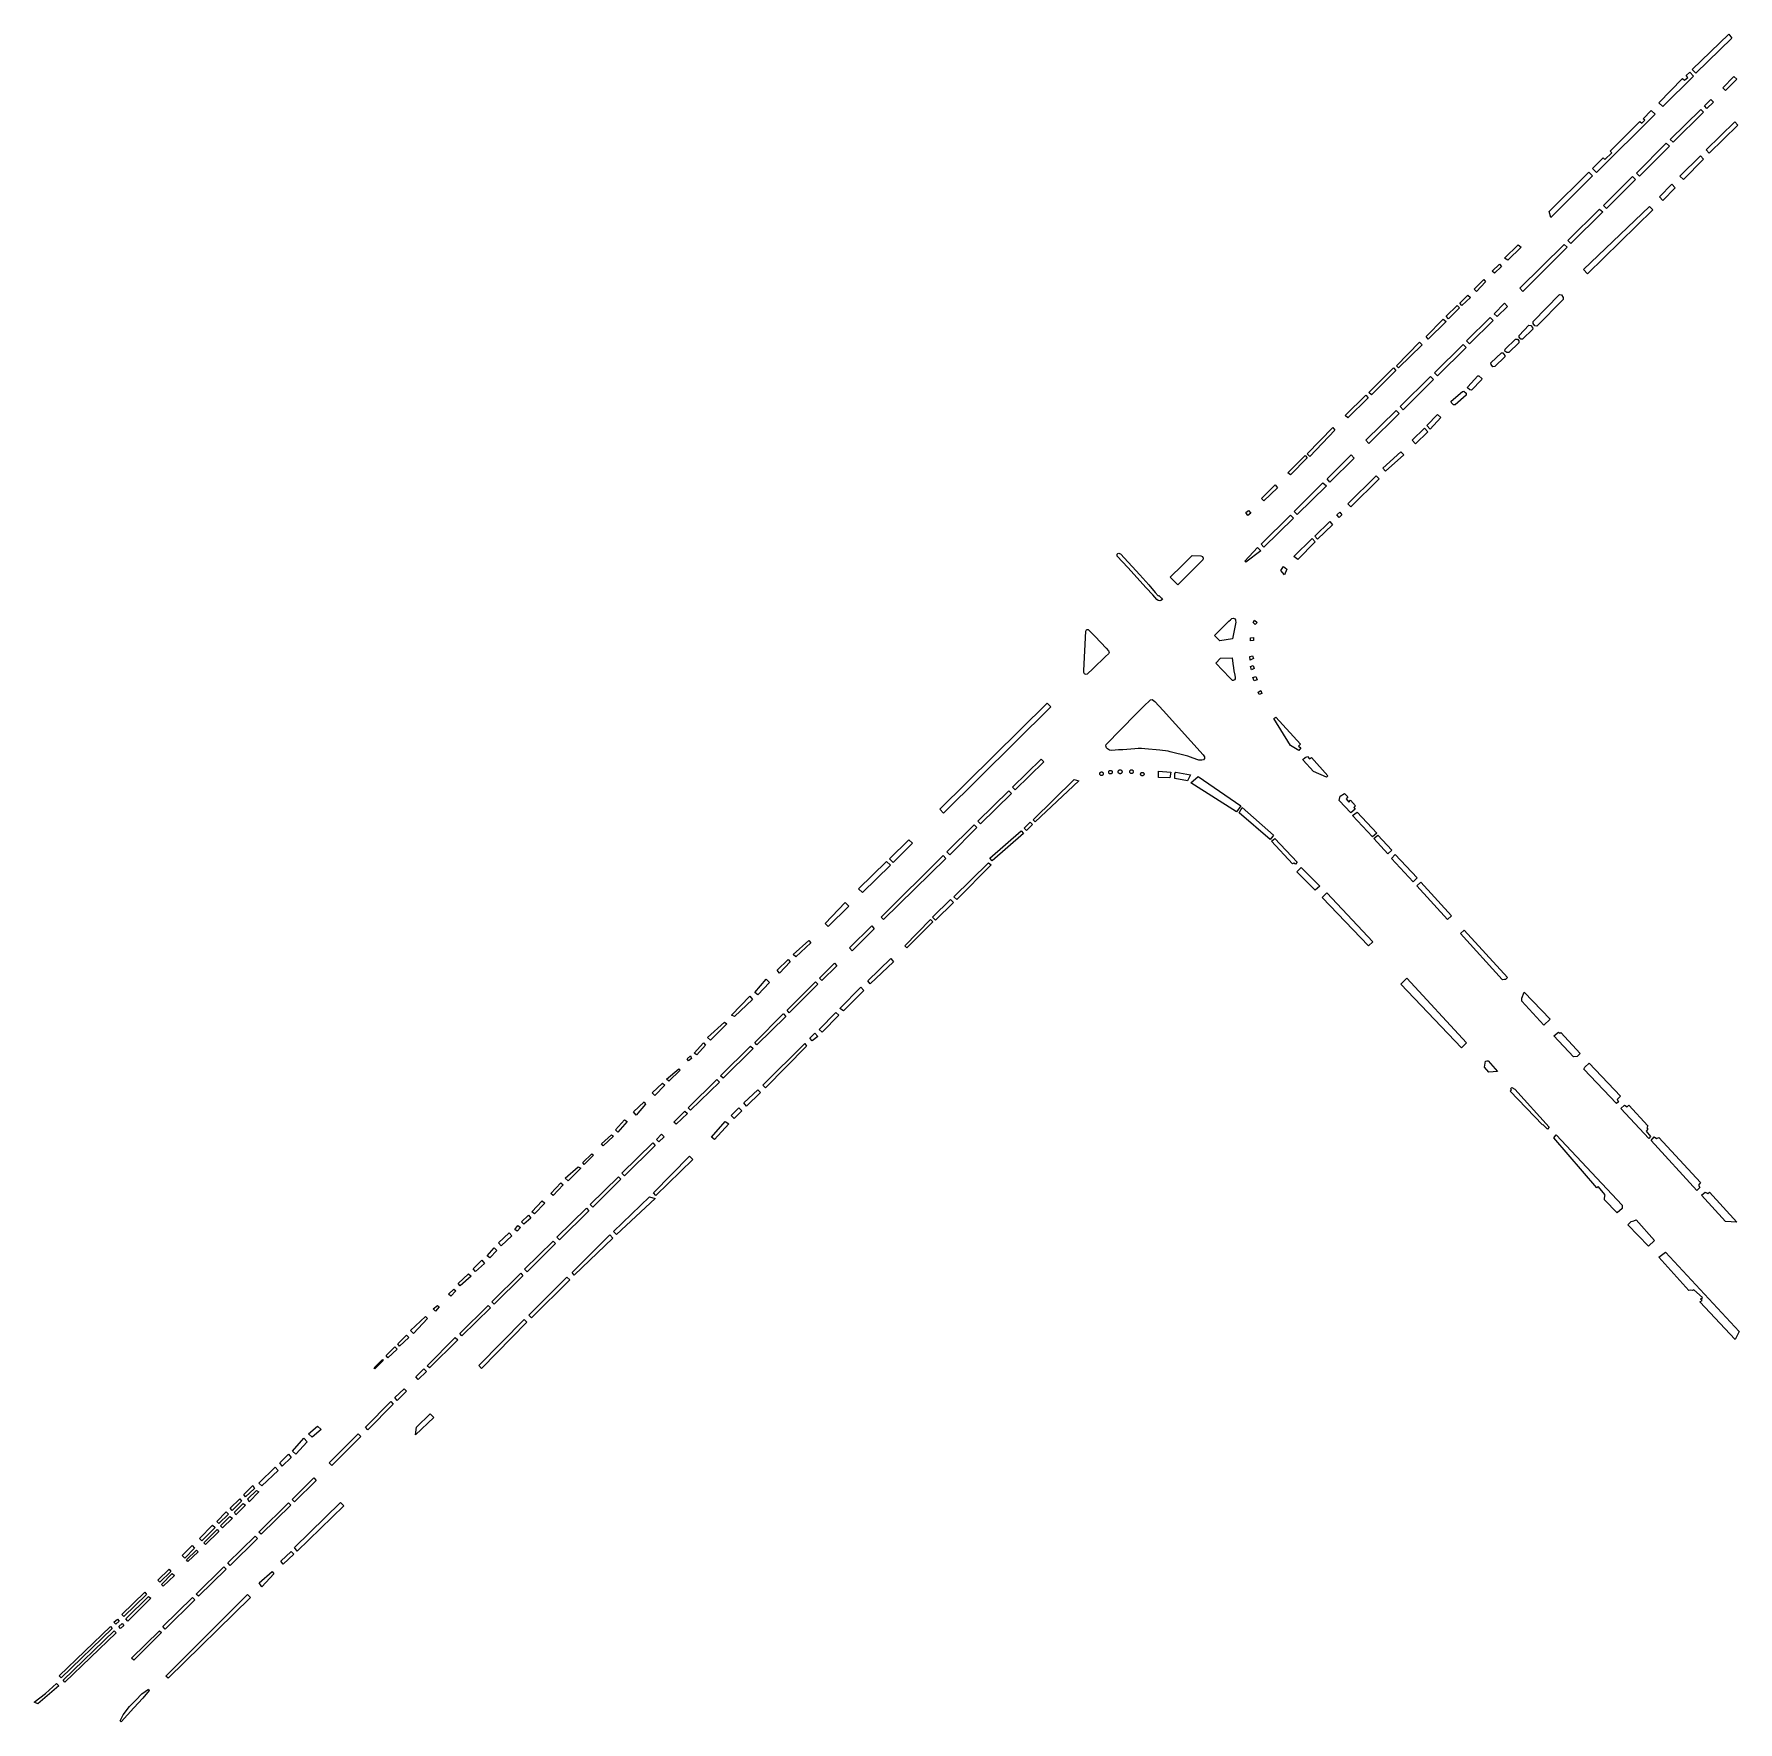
# Model space of a CAD drawing. Header units: millimetres. Extents: x 734061 to 736248, y 4017837 to 4020740.
# Drawn here: x 734061 to 734575, y 4019389 to 4019898 of the extents above; entities that cross this region are included whole.
import ezdxf

# ---------------------------------------------------------------- set-up
doc = ezdxf.new("R2010")
doc.units = ezdxf.units.MM
doc.layers.add('bolvar', color=7, linetype='Continuous', true_color=0x3faae0)
doc.layers.add('lachaki', color=7, linetype='Continuous', true_color=0xa953ac)

msp = doc.modelspace()

# ---------------------------------------------------------------- linework, layer by layer
at = {"layer": 'bolvar'}
for points in [[(734573.27, 4019896.75), (734562.45, 4019886.22), (734561.31, 4019887.29), (734572.32, 4019898.01)], [(734552.46, 4019876.12), (734551.26, 4019877.25), (734558.39, 4019884.64), (734558.99, 4019884.08), (734560.01, 4019884.92), (734559.51, 4019885.52), (734560.56, 4019886.56), (734561.69, 4019885.28)], [(734570.51, 4019881.8), (734573.9, 4019885.25), (734574.82, 4019884.36), (734571.34, 4019880.96)], [(734554.67, 4019866.26), (734563.91, 4019875.26), (734564.76, 4019874.42), (734555.59, 4019865.38)], [(734565.06, 4019876.39), (734566.97, 4019878.26), (734567.69, 4019877.47), (734565.77, 4019875.6)], [(734550.14, 4019873.9), (734532.45, 4019856.23), (734531.24, 4019857.49), (734534.46, 4019860.71), (734534.98, 4019860.22), (734537.03, 4019862.23), (734536.57, 4019862.73), (734545.49, 4019871.66), (734546.13, 4019871.12), (734547, 4019872.04), (734546.52, 4019872.48), (734548.95, 4019874.93)], [(734565.55, 4019863.12), (734574.16, 4019871.58), (734575.1, 4019870.52), (734566.45, 4019862.13)], [(734544.47, 4019856.06), (734553.45, 4019865.08), (734554.44, 4019864.22), (734545.39, 4019855.18)], [(734557.56, 4019855.16), (734563.83, 4019861.3), (734564.73, 4019860.31), (734558.69, 4019854.19)], [(734531.23, 4019855.22), (734518.69, 4019842.72), (734518.14, 4019844.5), (734530.12, 4019856.36)], [(734534.54, 4019846.31), (734543.31, 4019855.03), (734544.18, 4019854.12), (734535.47, 4019845.42)], [(734551.42, 4019848.93), (734555.14, 4019852.71), (734556.15, 4019851.61), (734552.42, 4019847.82)], [(734523.81, 4019835.72), (734533.33, 4019845.15), (734534.33, 4019844.4), (734524.73, 4019834.83)], [(734548.46, 4019845.96), (734549.46, 4019844.98), (734529.77, 4019825.74), (734528.5, 4019827.02)], [(734508.78, 4019834.47), (734509.68, 4019833.72), (734505.71, 4019829.8), (734504.72, 4019830.45)], [(734509.28, 4019821.37), (734522.66, 4019834.56), (734523.6, 4019833.72), (734510.23, 4019820.38)], [(734498.99, 4019823.26), (734496.2, 4019820.36), (734495.48, 4019821.07), (734498.49, 4019823.96)], [(734503.13, 4019828.65), (734503.76, 4019827.86), (734501.7, 4019825.93), (734500.92, 4019826.5)], [(734493.57, 4019819.25), (734494.38, 4019818.51), (734491.8, 4019816.15), (734491.16, 4019816.81)], [(734514.42, 4019809.89), (734513.84, 4019809.98), (734513.29, 4019810.74), (734513.31, 4019811.33), (734521.26, 4019819.44), (734521.84, 4019819.35), (734522.39, 4019818.6), (734522.37, 4019818)], [(734491.15, 4019815.4), (734487.77, 4019812.12), (734487.13, 4019812.93), (734490.44, 4019816.16)], [(734501.55, 4019813.67), (734504.67, 4019816.85), (734505.58, 4019815.86), (734502.47, 4019812.78)], [(734487.06, 4019811.36), (734481.63, 4019805.99), (734481.04, 4019806.81), (734486.2, 4019811.99)], [(734493.25, 4019805.51), (734500.37, 4019812.53), (734501.26, 4019811.65), (734494.17, 4019804.62)], [(734509.06, 4019807.09), (734512.03, 4019810.17), (734512.63, 4019810.08), (734513.14, 4019809.51), (734513.18, 4019808.97), (734510.13, 4019806.01), (734509.63, 4019806.03), (734509.14, 4019806.58)], [(734479.02, 4019805.06), (734479.81, 4019804.25), (734472.7, 4019797.32), (734472.06, 4019797.9)], [(734483.56, 4019795.85), (734492.18, 4019804.4), (734493.1, 4019803.51), (734484.43, 4019794.92)], [(734504.81, 4019802.4), (734504.88, 4019803.01), (734507.98, 4019805.97), (734508.57, 4019805.94), (734509.02, 4019805.45), (734509.01, 4019804.9), (734505.94, 4019801.97), (734505.35, 4019801.97)], [(734504.16, 4019801.82), (734504.82, 4019801.09), (734504.82, 4019800.61), (734501.72, 4019797.72), (734501.15, 4019797.69), (734500.62, 4019798.39), (734500.6, 4019798.88), (734503.77, 4019801.84)], [(734471.93, 4019796.53), (734464.51, 4019789.16), (734463.72, 4019789.94), (734471.23, 4019797.38)], [(734473.25, 4019785.69), (734482.36, 4019794.77), (734483.24, 4019793.79), (734474.09, 4019784.67)], [(734493.6, 4019791.61), (734496.64, 4019794.9), (734496.98, 4019794.96), (734497.8, 4019794.15), (734497.7, 4019793.71), (734494.71, 4019790.62), (734494.2, 4019790.69), (734493.54, 4019791.28)], [(734462.85, 4019789.07), (734463.57, 4019788.3), (734457.44, 4019782.24), (734456.62, 4019782.98)], [(734488.61, 4019787.29), (734492.02, 4019790.25), (734492.4, 4019790.32), (734493.08, 4019789.65), (734493.09, 4019789.11), (734489.77, 4019786.17), (734489.32, 4019786.21), (734488.66, 4019786.83)], [(734462.88, 4019775.48), (734472.03, 4019784.47), (734472.92, 4019783.55), (734463.8, 4019774.55)], [(734481.26, 4019779.93), (734484.42, 4019783.25), (734485.46, 4019782.38), (734482.27, 4019778.88)], [(734453.5, 4019778.53), (734445.91, 4019770.64), (734445.12, 4019771.37), (734452.9, 4019779.33)], [(734476.81, 4019775.48), (734480.58, 4019779.13), (734481.53, 4019778.08), (734477.82, 4019774.44)], [(734445.17, 4019770.23), (734440.14, 4019765.07), (734439.29, 4019765.72), (734444.55, 4019770.92)], [(734451.16, 4019763.83), (734458.38, 4019771.13), (734459.36, 4019770.1), (734452.03, 4019762.87)], [(734467.96, 4019767.07), (734473.43, 4019772.01), (734474.27, 4019771.13), (734468.73, 4019766.17)], [(734435.46, 4019762.01), (734436.16, 4019761.19), (734432.11, 4019757.18), (734431.39, 4019757.91)], [(734441.25, 4019754.02), (734449.87, 4019762.67), (734450.95, 4019761.72), (734442.16, 4019753.09)], [(734457.39, 4019756.3), (734465.96, 4019764.73), (734466.83, 4019763.9), (734458.3, 4019755.43)], [(734427.24, 4019752.82), (734426.65, 4019753.71), (734427.48, 4019754.35), (734428.11, 4019753.48)], [(734431.23, 4019744.13), (734440.07, 4019752.92), (734441.01, 4019751.96), (734432.12, 4019743.21)], [(734454.14, 4019753.04), (734454.96, 4019753.82), (734455.58, 4019752.99), (734454.81, 4019752.24)], [(734447.48, 4019746.55), (734452, 4019750.99), (734452.83, 4019750.02), (734448.29, 4019745.71)], [(734430.21, 4019743.16), (734431.17, 4019742.14), (734426.67, 4019738.72), (734426.3, 4019739.04)], [(734441.13, 4019740.39), (734446.62, 4019745.85), (734447.6, 4019744.89), (734442.29, 4019739.56)], [(734437.2, 4019736.2), (734438.02, 4019737.44), (734438.98, 4019736.57), (734438.35, 4019734.89)], [(734429.44, 4019719.94), (734428.85, 4019720.48), (734429.21, 4019721.2), (734430.03, 4019720.56)], [(734428.01, 4019715.9), (734428.99, 4019716.03), (734428.98, 4019715.11), (734428.03, 4019715.01)], [(734428.63, 4019710.5), (734429, 4019709.63), (734427.96, 4019709.16), (734427.83, 4019710.23)], [(734428.83, 4019707.59), (734429.16, 4019706.61), (734428.31, 4019706.26), (734428.07, 4019707.27)], [(734430.02, 4019703.28), (734429.16, 4019702.91), (734428.73, 4019703.97), (734429.66, 4019704.26)], [(734367.84, 4019695.13), (734335.48, 4019663.06), (734334.3, 4019664.24), (734366.72, 4019696.21)], [(734431.49, 4019699.11), (734430.62, 4019698.85), (734430.34, 4019699.51), (734431.12, 4019700.04)], [(734442.68, 4019681.95), (734442.68, 4019681.95), (734440.17, 4019683.45), (734435.11, 4019691.55), (734435.67, 4019691.96), (734443.11, 4019683.84), (734442.58, 4019683.19), (734443.22, 4019682.69)], [(734451.42, 4019674.3), (734451.03, 4019673.89), (734447.1, 4019675.55), (734443.93, 4019679.05), (734443.8, 4019679.21), (734444.58, 4019679.81), (734445.25, 4019680.12), (734445.86, 4019679.44), (734446.49, 4019679.85)], [(734365.72, 4019678.53), (734357.08, 4019670.08), (734356.3, 4019670.82), (734364.85, 4019679.27)], [(734383.11, 4019675.45), (734383.21, 4019675.45), (734383.3, 4019675.42), (734383.38, 4019675.38), (734383.46, 4019675.33), (734383.53, 4019675.26), (734383.58, 4019675.18), (734383.62, 4019675.1), (734383.64, 4019675.01), (734383.65, 4019674.91), (734383.64, 4019674.82), (734383.62, 4019674.73), (734383.58, 4019674.64), (734383.53, 4019674.57), (734383.46, 4019674.5), (734383.38, 4019674.45), (734383.3, 4019674.41), (734383.21, 4019674.38), (734383.11, 4019674.37), (734383.02, 4019674.38), (734382.93, 4019674.41), (734382.84, 4019674.45), (734382.76, 4019674.5), (734382.7, 4019674.57), (734382.64, 4019674.64), (734382.6, 4019674.73), (734382.58, 4019674.82), (734382.57, 4019674.91), (734382.58, 4019675.01), (734382.6, 4019675.1), (734382.64, 4019675.18), (734382.7, 4019675.26), (734382.76, 4019675.33), (734382.84, 4019675.38), (734382.93, 4019675.42), (734383.02, 4019675.45)], [(734385.81, 4019675.93), (734385.9, 4019675.92), (734386, 4019675.9), (734386.08, 4019675.86), (734386.16, 4019675.8), (734386.22, 4019675.74), (734386.28, 4019675.66), (734386.32, 4019675.57), (734386.34, 4019675.48), (734386.35, 4019675.39), (734386.34, 4019675.3), (734386.32, 4019675.21), (734386.28, 4019675.12), (734386.22, 4019675.04), (734386.16, 4019674.98), (734386.08, 4019674.92), (734386, 4019674.88), (734385.9, 4019674.86), (734385.81, 4019674.85), (734385.72, 4019674.86), (734385.63, 4019674.88), (734385.54, 4019674.92), (734385.46, 4019674.98), (734385.4, 4019675.04), (734385.34, 4019675.12), (734385.3, 4019675.21), (734385.28, 4019675.3), (734385.27, 4019675.39), (734385.28, 4019675.48), (734385.3, 4019675.57), (734385.34, 4019675.66), (734385.4, 4019675.74), (734385.46, 4019675.8), (734385.54, 4019675.86), (734385.63, 4019675.9), (734385.72, 4019675.92)], [(734388.71, 4019676.11), (734388.81, 4019676.1), (734388.91, 4019676.07), (734389.01, 4019676.03), (734389.09, 4019675.97), (734389.17, 4019675.9), (734389.23, 4019675.81), (734389.27, 4019675.71), (734389.3, 4019675.61), (734389.31, 4019675.51), (734389.3, 4019675.41), (734389.27, 4019675.3), (734389.23, 4019675.21), (734389.17, 4019675.12), (734389.09, 4019675.05), (734389.01, 4019674.99), (734388.91, 4019674.94), (734388.81, 4019674.92), (734388.71, 4019674.91), (734388.6, 4019674.92), (734388.5, 4019674.94), (734388.41, 4019674.99), (734388.32, 4019675.05), (734388.25, 4019675.12), (734388.19, 4019675.21), (734388.14, 4019675.3), (734388.12, 4019675.41), (734388.11, 4019675.51), (734388.12, 4019675.61), (734388.14, 4019675.71), (734388.19, 4019675.81), (734388.25, 4019675.9), (734388.32, 4019675.97), (734388.41, 4019676.03), (734388.5, 4019676.07), (734388.6, 4019676.1)], [(734392.16, 4019676.1), (734392.26, 4019676.09), (734392.35, 4019676.07), (734392.44, 4019676.03), (734392.52, 4019675.97), (734392.58, 4019675.9), (734392.64, 4019675.83), (734392.68, 4019675.74), (734392.7, 4019675.64), (734392.71, 4019675.55), (734392.7, 4019675.45), (734392.68, 4019675.36), (734392.64, 4019675.27), (734392.58, 4019675.19), (734392.52, 4019675.13), (734392.44, 4019675.07), (734392.35, 4019675.03), (734392.26, 4019675), (734392.16, 4019675), (734392.06, 4019675), (734391.97, 4019675.03), (734391.88, 4019675.07), (734391.81, 4019675.13), (734391.74, 4019675.19), (734391.68, 4019675.27), (734391.64, 4019675.36), (734391.62, 4019675.45), (734391.61, 4019675.55), (734391.62, 4019675.64), (734391.64, 4019675.74), (734391.68, 4019675.83), (734391.74, 4019675.9), (734391.81, 4019675.97), (734391.88, 4019676.03), (734391.97, 4019676.07), (734392.06, 4019676.09)], [(734395.41, 4019675.32), (734395.51, 4019675.32), (734395.6, 4019675.29), (734395.68, 4019675.25), (734395.76, 4019675.2), (734395.82, 4019675.14), (734395.87, 4019675.06), (734395.91, 4019674.98), (734395.94, 4019674.89), (734395.94, 4019674.79), (734395.94, 4019674.7), (734395.91, 4019674.61), (734395.87, 4019674.53), (734395.82, 4019674.45), (734395.76, 4019674.39), (734395.68, 4019674.34), (734395.6, 4019674.3), (734395.51, 4019674.27), (734395.41, 4019674.27), (734395.32, 4019674.27), (734395.23, 4019674.3), (734395.15, 4019674.34), (734395.07, 4019674.39), (734395.01, 4019674.45), (734394.96, 4019674.53), (734394.92, 4019674.61), (734394.89, 4019674.7), (734394.89, 4019674.79), (734394.89, 4019674.89), (734394.92, 4019674.98), (734394.96, 4019675.06), (734395.01, 4019675.14), (734395.07, 4019675.2), (734395.15, 4019675.25), (734395.23, 4019675.29), (734395.32, 4019675.32)], [(734400.34, 4019675.67), (734403.99, 4019675.43), (734403.67, 4019673.68), (734400.26, 4019673.76)], [(734405.26, 4019674.95), (734405.57, 4019675.35), (734409.94, 4019674.56), (734409.07, 4019672.73), (734405.26, 4019673.52)], [(734345.75, 4019660.63), (734355.15, 4019669.79), (734355.92, 4019668.95), (734346.57, 4019659.78)], [(734374.85, 4019673.16), (734376.29, 4019672.74), (734363.13, 4019660.36), (734362.47, 4019661), (734374.85, 4019673.16)], [(734410.03, 4019672.16), (734412.25, 4019674.08), (734425.13, 4019665.24), (734423.85, 4019663.38)], [(734434.83, 4019656.11), (734433.99, 4019655.12), (734424.67, 4019663.14), (734425.5, 4019664.72), (734435.03, 4019656.43)], [(734458.3, 4019663.11), (734454.8, 4019666.84), (734455.08, 4019668.19), (734456.41, 4019668.98), (734457.42, 4019667.91), (734456.9, 4019667.33), (734457.69, 4019666.36), (734458.21, 4019666.9), (734459.76, 4019665.22), (734459.22, 4019664.72), (734459.63, 4019664.24)], [(734336.44, 4019651.34), (734344.73, 4019659.52), (734345.51, 4019658.67), (734337.32, 4019650.46)], [(734361.55, 4019660.27), (734362.24, 4019659.59), (734360.5, 4019657.83), (734359.74, 4019658.54)], [(734466.14, 4019656.99), (734464.87, 4019655.9), (734458.87, 4019662.27), (734460.19, 4019663.36)], [(734326.08, 4019653.93), (734320.28, 4019648.12), (734319.13, 4019649.24), (734324.96, 4019654.99)], [(734358.91, 4019657.65), (734359.59, 4019656.93), (734350.14, 4019648.67), (734349.41, 4019649.41)], [(734442.09, 4019648.21), (734441.65, 4019647.62), (734441.1, 4019647.93), (734440.74, 4019647.74), (734434.43, 4019654.56), (734435.38, 4019655.4)], [(734469.48, 4019650.79), (734465.29, 4019655.34), (734466.46, 4019656.42), (734470.66, 4019651.89)], [(734316.59, 4019631.69), (734335.33, 4019650.21), (734336.15, 4019649.39), (734317.29, 4019630.97)], [(734477.09, 4019642.31), (734470.55, 4019649.34), (734471.73, 4019650.54), (734478.3, 4019643.48)], [(734319.41, 4019647.32), (734311, 4019639.05), (734309.83, 4019640.22), (734318.25, 4019648.42)], [(734349.03, 4019648.05), (734349.83, 4019647.42), (734339.43, 4019637.02), (734338.59, 4019637.81)], [(734448.94, 4019640.98), (734447.56, 4019639.82), (734442.06, 4019645.37), (734443.38, 4019646.59)], [(734464.92, 4019624.21), (734463.7, 4019622.99), (734449.68, 4019637.59), (734451.05, 4019639.02)], [(734487.48, 4019630.95), (734487.48, 4019630.95), (734478.19, 4019641.13), (734479.48, 4019642.2), (734488.65, 4019632.04)], [(734306.86, 4019634.98), (734300.64, 4019628.86), (734299.76, 4019629.76), (734305.81, 4019636.05)], [(734337.55, 4019636.96), (734338.46, 4019636.08), (734332.98, 4019630.79), (734332.15, 4019631.69), (734337.55, 4019636.96)], [(734307.85, 4019621.51), (734307.05, 4019622.35), (734313.79, 4019629.01), (734314.54, 4019628.14)], [(734331.49, 4019630.99), (734332.25, 4019630.24), (734324.4, 4019622.42), (734323.76, 4019623.05), (734331.49, 4019630.99)], [(734295.38, 4019623.87), (734290.87, 4019619.72), (734290.06, 4019620.38), (734294.82, 4019624.63)], [(734504.01, 4019612.8), (734491.36, 4019626.68), (734492.52, 4019627.71), (734505.56, 4019613.45), (734505.02, 4019612.87), (734504.73, 4019612.85), (734504.07, 4019612.73)], [(734288.61, 4019618.88), (734289.17, 4019618.15), (734285.97, 4019614.78), (734285.23, 4019615.69)], [(734319.55, 4019619.19), (734320.33, 4019618.2), (734313.34, 4019611.54), (734312.58, 4019612.49)], [(734281.95, 4019612.94), (734282.93, 4019611.95), (734279.38, 4019608.24), (734278.53, 4019608.91)], [(734298.03, 4019613.23), (734302.58, 4019617.82), (734303.27, 4019617.01), (734298.74, 4019612.5)], [(734493.2, 4019593.71), (734491.69, 4019592.2), (734473.44, 4019611.41), (734475.18, 4019613.24)], [(734277.01, 4019607.87), (734277.78, 4019606.84), (734272.4, 4019601.72), (734271.46, 4019602.09)], [(734288.23, 4019603.55), (734296.81, 4019612.12), (734297.56, 4019611.42), (734288.92, 4019602.78)], [(734310.47, 4019610.49), (734311.43, 4019609.51), (734305.23, 4019603.36), (734304.21, 4019604.15)], [(734516.58, 4019599.1), (734509.88, 4019606.31), (734509.88, 4019607.23), (734510.62, 4019609), (734518.42, 4019600.84)], [(734278.49, 4019593.89), (734287.1, 4019602.54), (734287.16, 4019602.47), (734287.9, 4019601.73), (734279.17, 4019593.15)], [(734303, 4019602.9), (734303.81, 4019602.07), (734298.85, 4019596.97), (734297.89, 4019597.81), (734303, 4019602.9)], [(734269.32, 4019599.96), (734270.09, 4019599.48), (734265.12, 4019594.55), (734264.28, 4019595.39)], [(734263, 4019593.79), (734263.61, 4019593.08), (734261.04, 4019590.12), (734260.19, 4019590.65)], [(734268.19, 4019583.83), (734277.25, 4019592.78), (734278.04, 4019592.04), (734268.98, 4019583.08)], [(734293.62, 4019593.53), (734294.09, 4019592.71), (734281.74, 4019580.22), (734280.92, 4019580.94), (734293.62, 4019593.53)], [(734296.63, 4019596.71), (734297.56, 4019595.69), (734295.86, 4019594.31), (734295.12, 4019595.11)], [(734527.53, 4019590.48), (734526.61, 4019589.61), (734525.45, 4019589.54), (734519.58, 4019595.81), (734520.95, 4019597), (734521.39, 4019596.62), (734521.69, 4019596.86)], [(734259.12, 4019589.79), (734259.4, 4019588.97), (734258.49, 4019588.3), (734258.11, 4019588.94)], [(734499.74, 4019588.28), (734499.74, 4019588.28), (734502.54, 4019585.13), (734499.97, 4019584.89), (734498.67, 4019586.38), (734498.95, 4019588.24), (734499.32, 4019588.33)], [(734538.47, 4019575.4), (734528.58, 4019585.79), (734528.93, 4019586.37), (734530.2, 4019587.59), (734539.67, 4019577.69), (734538.7, 4019576.63), (734539.1, 4019575.98)], [(734255.61, 4019585.91), (734256, 4019585.47), (734252.56, 4019582.14), (734251.86, 4019582.83)], [(734258.45, 4019574.09), (734267.04, 4019582.68), (734267.89, 4019581.93), (734259.15, 4019573.42)], [(734250.69, 4019581.57), (734251.35, 4019580.95), (734248.36, 4019577.84), (734247.54, 4019578.67)], [(734279.4, 4019579.6), (734280.18, 4019578.74), (734276.05, 4019574.61), (734275.22, 4019575.63)], [(734507.84, 4019579.8), (734507.84, 4019579.8), (734518.19, 4019568.3), (734517.67, 4019567.73), (734516.28, 4019569.14), (734516.13, 4019568.98), (734506.43, 4019579.21), (734506.76, 4019579.58), (734506.54, 4019579.91), (734506.83, 4019580.22), (734506.91, 4019580.29)], [(734245.14, 4019575.97), (734245.55, 4019575.24), (734242.67, 4019571.92), (734241.91, 4019572.95)], [(734254.78, 4019569.19), (734254.09, 4019569.84), (734257.4, 4019573.18), (734258.19, 4019572.42)], [(734273.66, 4019574.09), (734274.56, 4019573.22), (734272.3, 4019570.91), (734271.4, 4019571.86)], [(734548.23, 4019564.93), (734539.77, 4019573.91), (734540.9, 4019574.94), (734541.7, 4019574.47), (734542.2, 4019574.91), (734547.95, 4019568.67), (734547.58, 4019568.08), (734547.95, 4019567.69), (734547.46, 4019567.09), (734548.7, 4019565.5)], [(734240.02, 4019570.04), (734237.16, 4019566.8), (734236.5, 4019567.51), (734239.23, 4019570.57)], [(734269.58, 4019570.03), (734270.64, 4019569.27), (734266.31, 4019564.57), (734265.44, 4019565.34), (734269.58, 4019570.03)], [(734235.89, 4019565.6), (734232.74, 4019562.72), (734232.21, 4019563.25), (734235.24, 4019565.98)], [(734238.42, 4019554.44), (734238.42, 4019554.44), (734247.77, 4019563.55), (734248.46, 4019562.8), (734239.15, 4019553.67)], [(734248.84, 4019564.6), (734248.84, 4019564.6), (734250.38, 4019566.18), (734251.15, 4019565.42), (734249.6, 4019563.86)], [(734520.25, 4019565.99), (734520.25, 4019565.99), (734540.15, 4019544.81), (734540.15, 4019543.76), (734538.69, 4019542.45), (734534.82, 4019546.43), (734534.86, 4019546.55), (734534.91, 4019547.69), (734535.04, 4019547.87), (734532.95, 4019550.39), (734532.51, 4019550), (734519.53, 4019565.09)], [(734562.69, 4019549.21), (734548.94, 4019564.28), (734549.8, 4019565.37), (734550.57, 4019564.88), (734551.29, 4019565.24), (734563.79, 4019551.63), (734563.25, 4019550.81), (734563.57, 4019550.1)], [(734225.26, 4019556.32), (734226.04, 4019555.9), (734222.25, 4019552.14), (734221.33, 4019552.89)], [(734229.87, 4019559.86), (734227.06, 4019557.07), (734226.65, 4019557.68), (734229.34, 4019560.28)], [(734258.81, 4019559.53), (734259.81, 4019558.56), (734248.7, 4019547.69), (734247.99, 4019548.53)], [(734219.95, 4019551.49), (734220.65, 4019550.88), (734217.66, 4019547.72), (734216.99, 4019548.32)], [(734228.84, 4019545), (734237.34, 4019553.37), (734238.09, 4019552.59), (734229.6, 4019544.2)], [(734214.4, 4019546.07), (734215.14, 4019545.34), (734212.06, 4019542.15), (734211.22, 4019542.79)], [(734246.72, 4019547.26), (734248.43, 4019546.82), (734236.78, 4019535.98), (734235.87, 4019536.87)], [(734574.73, 4019539.65), (734571.31, 4019539.82), (734564.14, 4019547.83), (734565.25, 4019548.71), (734566.03, 4019548.35), (734566.55, 4019548.67)], [(734210.97, 4019540.87), (734208.83, 4019539.08), (734208.1, 4019539.74), (734210.2, 4019541.72)], [(734218.8, 4019535.13), (734227.71, 4019543.85), (734228.45, 4019543.11), (734219.54, 4019534.37)], [(734204.39, 4019536.42), (734205.22, 4019535.53), (734202, 4019532.54), (734201.16, 4019533.4)], [(734207.04, 4019538.66), (734207.79, 4019538.04), (734206.77, 4019536.94), (734206.13, 4019537.46)], [(734234.73, 4019535.85), (734235.66, 4019534.8), (734224.06, 4019523.66), (734223.41, 4019524.47)], [(734541.9, 4019538.83), (734542.92, 4019539.83), (734543.65, 4019540.1), (734544.38, 4019540.4), (734549.89, 4019534.11), (734548.1, 4019532.39)], [(734199.83, 4019531.91), (734200.65, 4019531.15), (734198.57, 4019528.87), (734197.78, 4019529.52)], [(734209.07, 4019525.44), (734217.65, 4019533.93), (734218.34, 4019533.18), (734209.81, 4019524.7)], [(734553.26, 4019530.59), (734575.43, 4019506.68), (734574.24, 4019504.28), (734563.65, 4019515.58), (734564.27, 4019516), (734563.78, 4019516.45), (734564.42, 4019516.94), (734561.77, 4019519.25), (734561.4, 4019519.01), (734560.67, 4019519.12), (734560.32, 4019519.07), (734551.29, 4019529.1)], [(734196.2, 4019528.19), (734196.97, 4019527.23), (734194.21, 4019524.8), (734193.56, 4019525.58)], [(734192.09, 4019524.03), (734192.9, 4019523.33), (734189.64, 4019520.43), (734188.98, 4019521.14)], [(734199.2, 4019515.67), (734207.89, 4019524.25), (734208.54, 4019523.44), (734199.87, 4019514.91)], [(734221.8, 4019523.11), (734222.69, 4019522.21), (734211.19, 4019510.8), (734210.32, 4019511.56)], [(734187.75, 4019519.48), (734188.29, 4019518.95), (734186.81, 4019517.3), (734186.15, 4019517.9)], [(734179.18, 4019511.24), (734179.73, 4019510.64), (734175.55, 4019506.11), (734174.66, 4019506.96)], [(734182.82, 4019514.55), (734183.3, 4019514.12), (734182.17, 4019512.78), (734181.45, 4019513.55)], [(734189.47, 4019506.06), (734198.05, 4019514.49), (734198.75, 4019513.82), (734190.16, 4019505.34)], [(734208.95, 4019510.27), (734209.75, 4019509.52), (734196.05, 4019495.54), (734195.24, 4019496.47)], [(734173.45, 4019505.55), (734174.18, 4019504.85), (734171.28, 4019502.29), (734170.86, 4019502.96)], [(734169.91, 4019502.03), (734170.64, 4019501.33), (734167.75, 4019498.77), (734167.33, 4019499.44)], [(734180.34, 4019495.67), (734179.69, 4019496.37), (734188.16, 4019504.83), (734188.93, 4019504.12)], [(734166.15, 4019498.24), (734166.42, 4019497.97), (734163.84, 4019495.38), (734163.66, 4019495.68)], [(734176.27, 4019492.99), (734176.27, 4019492.99), (734178.68, 4019495.37), (734179.43, 4019494.64), (734176.98, 4019492.22)], [(734161.03, 4019477.86), (734168.71, 4019485.55), (734169.43, 4019484.75), (734161.75, 4019477.05)], [(734169.95, 4019486.72), (734169.95, 4019486.72), (734172.72, 4019489.41), (734173.38, 4019488.64), (734170.64, 4019485.88)], [(734180.58, 4019481.89), (734181.67, 4019480.74), (734176.11, 4019475.54), (734176.49, 4019477.81)], [(734143.48, 4019473.37), (734140.05, 4019469.72), (734139.05, 4019470.61), (734142.48, 4019474.49)], [(734144.93, 4019474.77), (734143.88, 4019475.83), (734146.59, 4019478.13), (734147.66, 4019477.08)], [(734150.12, 4019467.02), (734158.87, 4019475.77), (734159.61, 4019475.03), (734150.86, 4019466.28)], [(734137.79, 4019469.67), (734138.6, 4019468.71), (734135.97, 4019466.1), (734135.2, 4019467.04)], [(734133.8, 4019465.74), (734134.75, 4019464.77), (734129.81, 4019460.09), (734128.9, 4019460.96)], [(734127.6, 4019459.37), (734124.9, 4019456.8), (734124.32, 4019457.49), (734127.12, 4019460.2)], [(734128.86, 4019458.28), (734125.97, 4019455.33), (734125.53, 4019456.23), (734128.16, 4019458.74)], [(734138.92, 4019456.03), (734138.92, 4019456.03), (734145.44, 4019462.49), (734146.18, 4019461.75), (734139.69, 4019455.34)], [(734123.63, 4019455.5), (734120.81, 4019452.73), (734120.21, 4019453.39), (734123.12, 4019456.23)], [(734124.88, 4019454.29), (734121.96, 4019451.42), (734121.57, 4019452.21), (734124.2, 4019454.84)], [(734128.88, 4019446.2), (734137.86, 4019455), (734138.55, 4019454.33), (734129.6, 4019445.51)], [(734153.48, 4019455.09), (734154.51, 4019454.1), (734140.47, 4019440.46), (734139.62, 4019441.48)], [(734119.07, 4019452.28), (734119.68, 4019451.62), (734116.85, 4019448.75), (734116.17, 4019449.36)], [(734120.9, 4019450.38), (734117.96, 4019447.41), (734117.29, 4019448.1), (734120.11, 4019450.88)], [(734114.94, 4019448.24), (734115.72, 4019447.54), (734111.64, 4019443.49), (734110.99, 4019444.23)], [(734116.84, 4019446.37), (734112.8, 4019442.38), (734112.31, 4019442.98), (734116.31, 4019446.93)], [(734119.48, 4019436.88), (734119.48, 4019436.88), (734127.76, 4019444.97), (734128.5, 4019444.22), (734120.21, 4019436.1)], [(734108.73, 4019442.1), (734109.51, 4019441.34), (734106.56, 4019438.35), (734105.8, 4019439.08)], [(734110.56, 4019440.17), (734107.5, 4019437.35), (734107.05, 4019437.85), (734110.04, 4019440.77)], [(734138.66, 4019440.31), (734139.48, 4019439.47), (734136.24, 4019436.49), (734135.49, 4019437.44), (734138.66, 4019440.31)], [(734102.33, 4019434.3), (734099.03, 4019431.1), (734098.42, 4019431.64), (734101.82, 4019435.04)], [(734103.46, 4019433.09), (734100.05, 4019429.87), (734099.54, 4019430.4), (734102.78, 4019433.64)], [(734109.99, 4019427.44), (734118.33, 4019435.71), (734119.06, 4019435), (734110.65, 4019426.82)], [(734132.86, 4019434.28), (734133.45, 4019433.58), (734129.79, 4019429.67), (734128.99, 4019430.89)], [(734094.95, 4019427.32), (734088.11, 4019420.73), (734087.54, 4019421.3), (734094.44, 4019428.05)], [(734096.26, 4019426.21), (734089.34, 4019419.3), (734088.79, 4019419.97), (734095.58, 4019426.76)], [(734099.94, 4019417.66), (734108.84, 4019426.45), (734109.55, 4019425.73), (734100.65, 4019416.91)], [(734125.42, 4019427.35), (734126.32, 4019426.48), (734101.5, 4019402.09), (734100.78, 4019402.72)], [(734084.62, 4019417.11), (734069.21, 4019402.25), (734068.69, 4019402.79), (734084.1, 4019417.65), (734084.62, 4019417.11)], [(734086.73, 4019419.34), (734085.71, 4019418.42), (734085.18, 4019418.97), (734086.26, 4019419.93)], [(734088.14, 4019418.02), (734087.13, 4019417.1), (734086.6, 4019417.65), (734087.68, 4019418.61)], [(734085.79, 4019415.8), (734070.39, 4019400.94), (734069.87, 4019401.48), (734085.27, 4019416.34)], [(734090.46, 4019408.15), (734098.96, 4019416.41), (734099.52, 4019415.89), (734091.13, 4019407.54)], [(734067.85, 4019400.53), (734068.52, 4019399.78), (734062.18, 4019394.41), (734061.07, 4019394.87), (734064.56, 4019397.5)], [(734095.55, 4019398.83), (734095.83, 4019398.42), (734093.89, 4019396.04), (734091.2, 4019393.19), (734087.33, 4019388.92), (734087.01, 4019389.28), (734087.96, 4019391.06), (734089.89, 4019393.61), (734091.77, 4019395.48), (734093.6, 4019397.42), (734095.55, 4019398.83)]]:
    msp.add_lwpolyline(points, close=True, dxfattribs=at)
at = {"layer": 'lachaki'}
for points in [[(734388.84, 4019741.24), (734394.67, 4019734.9), (734397.43, 4019731.92), (734399.32, 4019729.56), (734400.2, 4019728.55), (734400.36, 4019728.71), (734401.2, 4019727.83), (734401.5, 4019727.47), (734401.05, 4019727.15), (734400.72, 4019727.08), (734400.2, 4019727.2), (734399.84, 4019727.44), (734399.17, 4019728.21), (734398.58, 4019728.85), (734396.6, 4019731.03), (734391, 4019737.1), (734387.83, 4019740.58), (734387.78, 4019740.8), (734387.83, 4019741.09), (734387.99, 4019741.3), (734388.3, 4019741.39), (734388.57, 4019741.37)], [(734405.78, 4019732.22), (734403.8, 4019734.2), (734407.47, 4019737.7), (734410.41, 4019740.74), (734413.04, 4019740.67), (734413.55, 4019740.43), (734413.78, 4019739.97), (734413.67, 4019739.43), (734409.78, 4019735.53), (734406.09, 4019731.84)], [(734423.58, 4019720.64), (734422.62, 4019715.63), (734418.76, 4019715.01), (734417.17, 4019716.56), (734421.55, 4019720.97), (734421.97, 4019721.37), (734422.22, 4019721.58), (734422.45, 4019721.75), (734422.81, 4019721.87), (734423.12, 4019721.77), (734423.42, 4019721.59), (734423.56, 4019721.32), (734423.57, 4019721.03)], [(734378.8, 4019718.41), (734379.1, 4019718.37), (734379.33, 4019718.25), (734381.16, 4019716.27), (734384.55, 4019712.8), (734385.21, 4019712.02), (734385.43, 4019711.58), (734385.28, 4019711.32), (734385.19, 4019711.07), (734384.34, 4019710.27), (734380.54, 4019706.68), (734378.74, 4019704.99), (734378.46, 4019704.89), (734378.21, 4019704.93), (734377.97, 4019705.03), (734377.83, 4019705.22), (734377.74, 4019705.48), (734377.73, 4019706.02), (734378.33, 4019717.95), (734378.57, 4019718.31)], [(734419.02, 4019709.74), (734422.54, 4019709.89), (734422.73, 4019708.18), (734422.89, 4019706.89), (734423.07, 4019705.92), (734423.32, 4019704.63), (734423.43, 4019703.97), (734423.38, 4019703.57), (734423.18, 4019703.24), (734422.87, 4019703.03), (734422.65, 4019703.02), (734422.29, 4019703.29), (734421.78, 4019703.79), (734417.55, 4019708.26)], [(734398.4, 4019697.28), (734398.81, 4019697.04), (734399.21, 4019696.65), (734401.68, 4019693.95), (734413.79, 4019680.6), (734414.14, 4019679.96), (734414.2, 4019679.51), (734413.9, 4019679.12), (734413.39, 4019678.96), (734412.95, 4019678.99), (734412.49, 4019678.99), (734411.9, 4019679.22), (734409.97, 4019679.94), (734409.14, 4019680.18), (734403.85, 4019681.5), (734403.23, 4019681.68), (734400.72, 4019682.03), (734396.18, 4019682.47), (734395.19, 4019682.49), (734394.16, 4019682.5), (734393.12, 4019682.44), (734389.56, 4019682.13), (734388.23, 4019682.09), (734386.22, 4019681.96), (734385.48, 4019682.04), (734384.93, 4019682.39), (734384.59, 4019682.77), (734384.44, 4019683.28), (734384.46, 4019683.75), (734393.43, 4019692.83), (734395.73, 4019695.15), (734397.91, 4019697.25)]]:
    msp.add_lwpolyline(points, close=True, dxfattribs=at)

doc.saveas('drawing.dxf')
